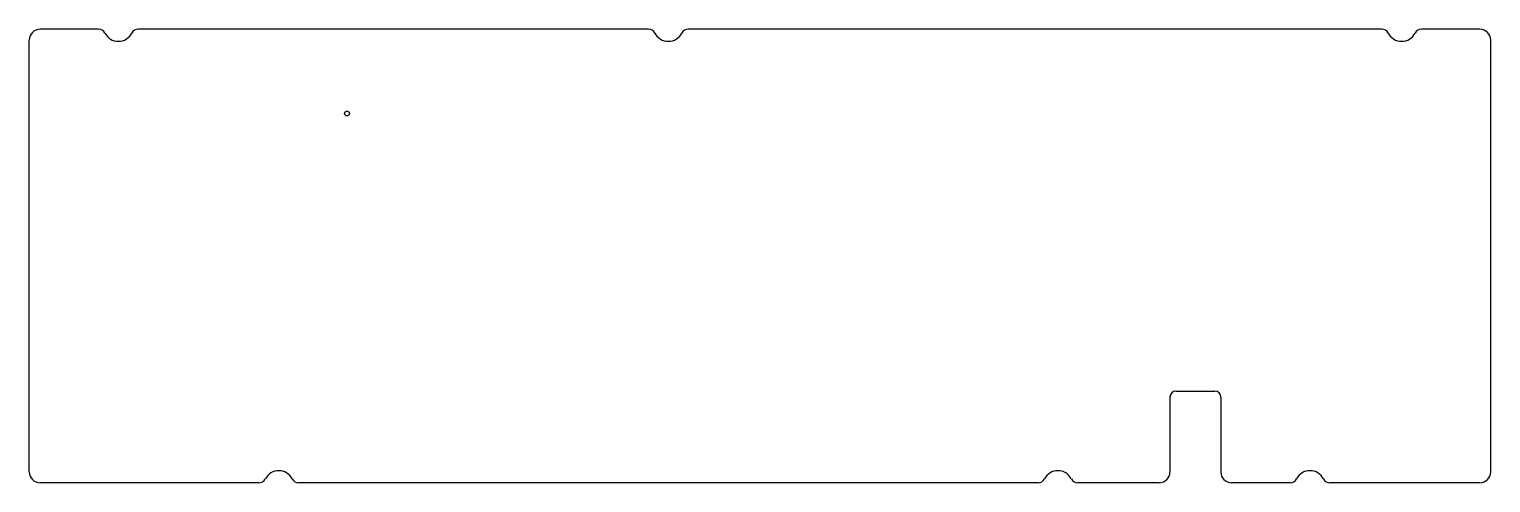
# Model space of a CAD drawing. Extents: x 111 to 415, y 114 to 209.
import ezdxf

# ---------------------------------------------------------------- set-up
doc = ezdxf.new("R2010")
doc.units = 0
doc.header["$LTSCALE"] = 12.7
doc.layers.add('VISIBLE', color=7, linetype='CONTINUOUS')

msp = doc.modelspace()

# ---------------------------------------------------------------- linework, layer by layer
at = {"layer": 'VISIBLE'}
for p, q in [((125.75, 208.69), (113.59, 208.69)), ((240.05, 208.69), (133.99, 208.69)), ((392.45, 208.69), (248.29, 208.69)), ((412.84, 208.69), (400.69, 208.69)), ((111.34, 116.74), (111.34, 206.44)), ((415.09, 116.74), (415.09, 206.44)), ((348.42, 132.29), (348.42, 116.74)), ((349.67, 133.54), (357.74, 133.54)), ((358.99, 132.29), (358.99, 116.74)), ((159.08, 114.49), (113.59, 114.49)), ((321.01, 114.49), (167.33, 114.49)), ((346.17, 114.49), (329.26, 114.49)), ((373.4, 114.49), (361.24, 114.49)), ((412.84, 114.49), (381.64, 114.49))]:
    msp.add_line(p, q, dxfattribs=at)
msp.add_circle((177.39, 191.19), 0.5, dxfattribs=at)
for centre, radius, start, end in [((113.59, 206.44), 2.25, 90, 180), ((125.75, 207.19), 1.5, 27.5399, 90), ((129.87, 209.34), 3.15, 207.5399, 332.4601), ((133.99, 207.19), 1.5, 90, 152.4601), ((240.05, 207.19), 1.5, 27.5399, 90), ((244.17, 209.34), 3.15, 207.5399, 332.4601), ((248.29, 207.19), 1.5, 90, 152.4601), ((392.45, 207.19), 1.5, 27.5399, 90), ((396.57, 209.34), 3.15, 207.5399, 332.4601), ((400.69, 207.19), 1.5, 90, 152.4601), ((412.84, 206.44), 2.25, 0, 90), ((349.67, 132.29), 1.25, 90, 180), ((357.74, 132.29), 1.25, 0, 90), ((113.59, 116.74), 2.25, 180, 270), ((163.21, 113.84), 3.15, 27.5399, 152.4601), ((325.13, 113.84), 3.15, 27.5399, 152.4601), ((346.17, 116.74), 2.25, 270, 0), ((361.24, 116.74), 2.25, 180, 270), ((377.52, 113.84), 3.15, 27.5399, 152.4601), ((412.84, 116.74), 2.25, 270, 0), ((159.08, 115.99), 1.5, 270, 332.4601), ((167.33, 115.99), 1.5, 207.5399, 270), ((321.01, 115.99), 1.5, 270, 332.4601), ((329.26, 115.99), 1.5, 207.5399, 270), ((373.4, 115.99), 1.5, 270, 332.4601), ((381.64, 115.99), 1.5, 207.5399, 270)]:
    msp.add_arc(centre, radius, start, end, dxfattribs=at)

doc.saveas('drawing.dxf')
